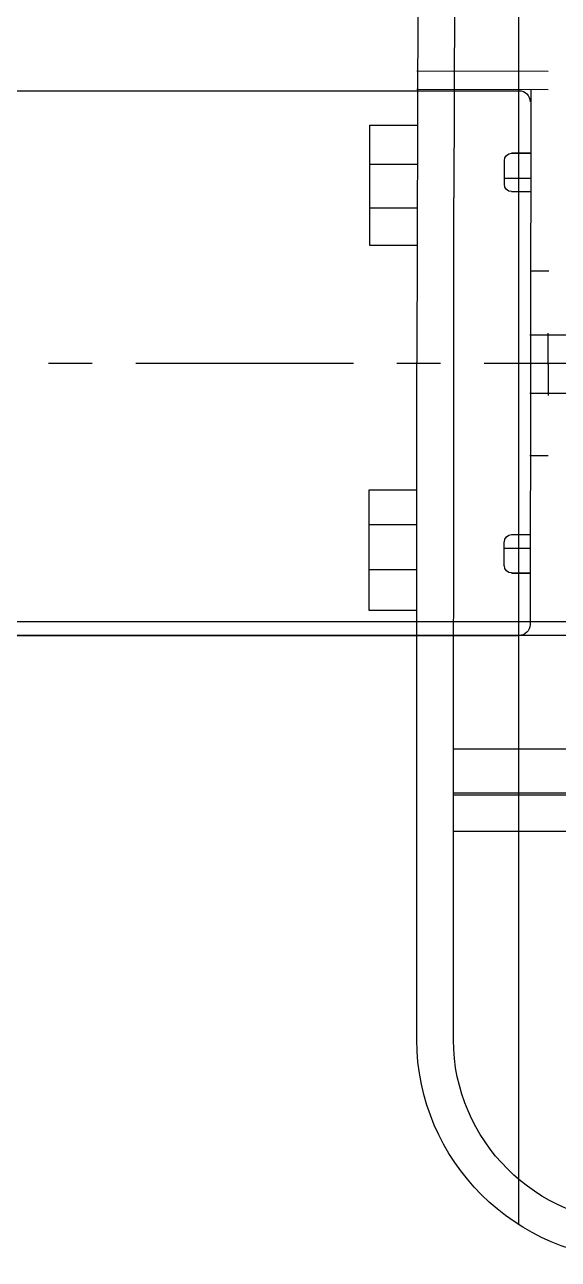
# Model space of a CAD drawing. Header units: millimetres. Extents: x 8981 to 59433, y 5244 to 14154.
# Drawn here: x 10430.6 to 10586.3, y 11214.8 to 11575.1 of the extents above; entities that cross this region are included whole.
import ezdxf

# ---------------------------------------------------------------- set-up
doc = ezdxf.new("R2010")
doc.units = ezdxf.units.MM
doc.linetypes.add('CENTERX2', pattern=[101.6, 63.5, -12.7, 12.7, -12.7])
doc.linetypes.add('DASHED', pattern=[19.05, 12.7, -6.35])
for name, color, linetype in [('04', 2, 'Continuous'), ('2虚线层', 6, 'DASHED'), ('3中心线层', 1, 'CENTERX2'), ('6细线层', 4, 'Continuous')]:
    doc.layers.add(name, color=color, linetype=linetype)
doc.layers.add('1实线层', color=7, linetype='Continuous', lineweight=30)

# ---------------------------------------------------------------- blocks, each defined once
blk = doc.blocks.new('G$CE91B29D6')
at = {"layer": '3中心线层'}
blk.add_line((383.04, 0), (-78.59, 0), dxfattribs=at)
at = {"layer": '6细线层'}
for p, q in [((169.69, -251.52), (169.69, 249.22)), ((188.11, 231.01), (188.67, 48.25)), ((198.89, 195.71), (199.49, 0.24)), ((199.49, 85.31), (161.14, 85.25)), ((199.49, 79.95), (161.15, 79.91)), ((166.16, 79.92), (166.41, -76.31)), ((379.84, 79.51), (169.61, 79.51)), ((213.11, 69.47), (199.28, 69.47)), ((213.11, 34.32), (213.11, 69.47)), ((171.79, 61.26), (166.41, 61.26)), ((166.41, 61.26), (171.79, 61.26)), ((171.79, 61.26), (166.41, 61.26)), ((173.93, 59.12), (173.93, 52.19)), ((199.31, 58), (213.11, 58)), ((173.93, 53.99), (166.41, 53.99)), ((171.79, 50.06), (166.41, 50.06)), ((188.78, -197.54), (188.67, 48.25)), ((199.36, 45.2), (213.11, 45.2)), ((199.28, 34.32), (213.11, 34.32)), ((166.32, 26.93), (160.99, 26.92)), ((81.35, 8.16), (166.49, 8.16)), ((161.15, -0.37), (161.15, 8.7)), ((199.49, -197.54), (199.49, 0.24)), ((161.15, -0.37), (161.15, -9.45)), ((81.33, -8.91), (166.49, -8.91)), ((161.15, -27.06), (166.49, -27.06)), ((213.32, -37.02), (199.49, -37.02)), ((213.32, -72.18), (213.32, -37.02)), ((171.79, -50.06), (166.41, -50.06)), ((199.49, -47.18), (213.32, -47.18)), ((173.93, -53.99), (166.41, -53.99)), ((173.93, -59.12), (173.93, -52.19)), ((171.79, -61.26), (166.41, -61.26)), ((166.41, -61.26), (171.79, -61.26)), ((171.79, -61.26), (166.41, -61.26)), ((199.49, -60.36), (213.32, -60.36)), ((199.49, -72.18), (213.32, -72.18)), ((379.84, -79.51), (169.61, -79.51)), ((188.82, -112.57), (39.4, -112.57)), ((188.81, -125.97), (33.62, -125.98)), ((188.82, -125.42), (39.4, -125.42)), ((188.82, -136.65), (38.96, -136.66))]:
    blk.add_line(p, q, dxfattribs=at)
for centre, radius, start, end in [((169.61, 76.31), 3.2, 90, 180), ((171.79, 59.12), 2.13, 0, 90), ((171.79, 52.19), 2.13, 270, 0), ((171.79, -52.19), 2.13, 0, 90), ((171.79, -59.12), 2.13, 270, 0), ((169.61, -76.31), 3.2, 180, 270), ((135.1, -197.22), 53.68, 270.2291, 359.6592), ((135.07, -197.15), 64.42, 270.2295, 359.658)]:
    blk.add_arc(centre, radius, start, end, dxfattribs=at)

msp = doc.modelspace()

# ---------------------------------------------------------------- linework, layer by layer
at = {"layer": '04', "ltscale": 150}
msp.add_line((10607.567, 11400.838), (9991.067, 11400.838), dxfattribs=at)
at = {"layer": '1实线层', "ltscale": 150}
msp.add_line((10607.567, 11396.838), (9987.067, 11396.838), dxfattribs=at)

# ---------------------------------------------------------------- block references
at = {"layer": '2虚线层', "ltscale": 2, "xscale": -1}
msp.add_blockref('G$CE91B29D6', (10744.454, 11476.344), dxfattribs=at)

doc.saveas('drawing.dxf')
